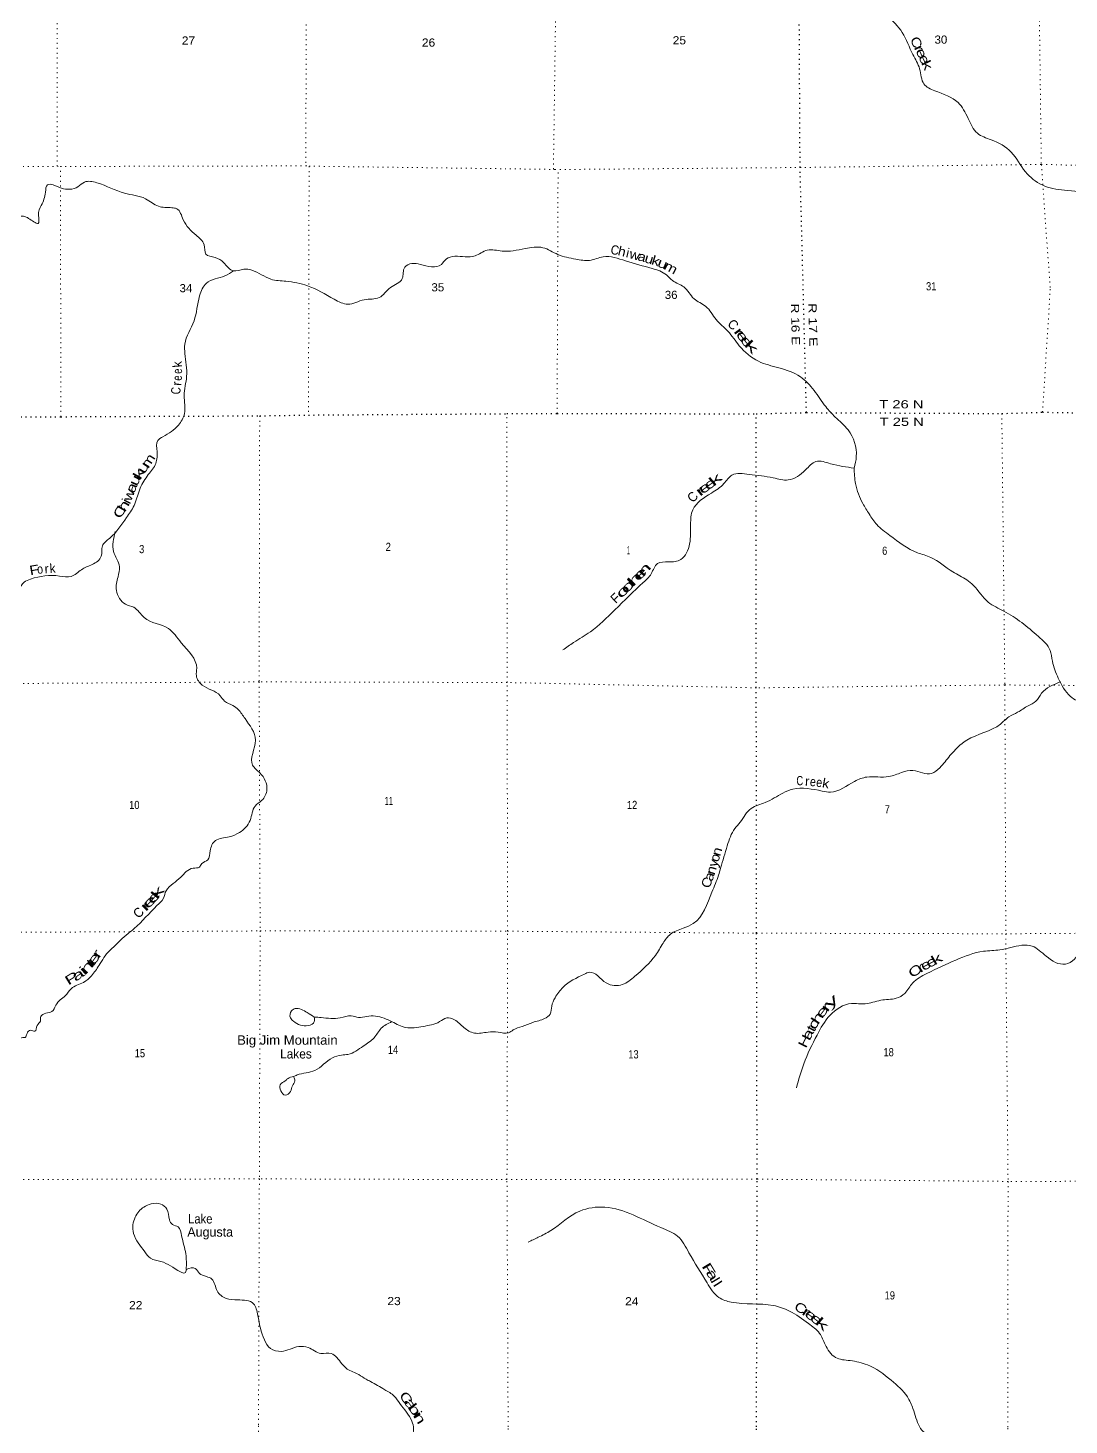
# Model space of a CAD drawing. Header units: feet. Extents: x -3 to 248627, y 0 to 184934.
# Drawn here: x 38283 to 60598, y 52369 to 82328 of the extents above; entities that cross this region are included whole.
import ezdxf
from ezdxf.enums import TextEntityAlignment as Align

# ---------------------------------------------------------------- set-up
doc = ezdxf.new("R2010")
doc.units = ezdxf.units.FT
doc.header["$LTSCALE"] = 70
doc.linetypes.add('DOTTED', pattern=[1.5, 0.3, -1.2])
for name, color, linetype, lineweight in [('39', 7, 'Continuous', 13), ('6', 7, 'DOTTED', 25), ('7', 7, 'DOTTED', 13)]:
    doc.layers.add(name, color=color, linetype=linetype, lineweight=lineweight)
doc.layers.add('41', color=7, linetype='Continuous')

msp = doc.modelspace()

# ---------------------------------------------------------------- linework, layer by layer
at = {"layer": '39'}
for points in [[(61944.74, 77596.99), (61830.51, 77883.41), (61682.06, 77999.67), (61611.92, 78190.78), (61409.77, 78425.2), (61062.18, 78731.44), (60500.66, 78848.93), (60021.62, 78960.53), (59665.41, 79242.77), (59358.74, 79663.02), (58927.65, 79930.82), (58632.59, 80068.52), (58434.46, 80389.55), (58218.58, 80727.11), (57718.67, 80982.34), (57488.25, 81126.65), (57395, 81451.37), (57250.92, 81757.06), (57024.06, 82229.96), (56685.64, 82584.39), (56265.27, 82880.17), (55860.71, 83250.21), (55350.76, 83681.09), (55111.93, 83984.88), (54874.3, 84078.95), (54649.83, 84219.1), (54428.3, 84399.5)], [(35359.39, 78656.56), (35644.51, 78611.83), (36063.35, 78598.37), (36242.88, 78606.43), (36436.53, 78527.47), (36928.83, 78379.27), (37168.62, 78204.5), (37376.81, 77969.95), (37586.5, 77975.32), (37665.41, 78076.37), (37701.42, 78152.19), (37773.65, 78138.46), (37858.3, 78051.87), (37950.24, 78106.26), (38009.71, 78238), (38188.25, 78290.44), (38409.11, 78168.52), (38503.03, 78134.15), (38507.08, 78309.48), (38568.41, 78521.83), (38659.66, 78808.12), (38699.54, 78964.5), (38824.42, 78961.69), (39000.12, 78891.19), (39353.47, 78921.55), (39496.88, 79023.18), (39756.51, 79009.27), (40355.85, 78784.06), (40804.49, 78665.08), (41080.87, 78503.6), (41366.31, 78472.98), (41472.59, 78450.43), (41612.25, 78215.4), (41886.68, 77882.58), (42057.3, 77679.12), (42097.04, 77480.62), (42294.76, 77403.58), (42475.67, 77296.68), (42687.17, 77118.51), (42909.66, 77153.83), (43082.49, 77133.81), (43489.13, 76941.17), (43812.52, 76895.58), (44275.82, 76800.47), (44849.45, 76509.3), (45139.21, 76403.98), (45490.02, 76498.92), (45811.52, 76546.13), (46052.29, 76762.51), (46306.55, 76952.37), (46358.56, 77197.2), (46511.52, 77276.43), (46694.43, 77256.18), (47143.85, 77258.17), (47251.33, 77374.71), (47431.98, 77431.14), (47865.48, 77441.55), (48128.23, 77562.66), (48448.19, 77543.36), (48682.1, 77550.2), (48939.1, 77596.84), (49322.43, 77616.44), (49641.47, 77470.13), (50026.09, 77370.74), (50321.69, 77343.93), (50611.66, 77422.09), (51091.21, 77332.66), (51661.78, 77170.61), (51968.93, 77032.63), (52099.11, 76910.74), (52341.8, 76774.21), (52559.64, 76521.3), (52811.75, 76356.33), (53033.01, 76077.13), (53286.2, 75825.11), (53529.82, 75513.47), (53943.27, 75179.53), (54375.33, 75040.76), (54838.41, 74848.87), (55131.86, 74553.92), (55383.81, 74207.49), (55586.23, 73985.17), (55861.96, 73708.77), (56038.25, 73140.22), (55992.2, 72891.23)], [(42691.54, 77116.93), (42503.35, 77011.75), (42106.78, 76855.33), (41961.48, 76584.38), (41842.21, 76044.66), (41645.32, 75547.02), (41648.77, 75347.32), (41683.78, 74856.56), (41631.94, 74444.37), (41637.1, 74057.11), (41506.45, 73810.02), (41176.27, 73561.38), (41063.63, 73483.26), (41049.94, 73239.59), (41009.14, 72956.2), (40840.46, 72720.05), (40672.21, 72415.33), (40557.78, 72085.21), (40396.74, 71830.74), (40035.86, 71387.19), (39878.87, 71221.35), (39853.61, 71000.12), (39658.04, 70821.03), (39429.8, 70711.24), (39210.81, 70564.94), (38957.12, 70574.68), (38341.01, 70509.91), (38202.42, 70442.45), (38065.91, 70290.27), (37908.08, 70174.85), (37771.2, 69919.84), (37561.28, 69817.7), (36787.36, 69464.1), (36539.21, 69451.54), (36242.67, 69438.05), (36142.98, 69222.53), (35960.04, 69154.05), (35844.78, 69049.78), (35632.01, 68911.41), (35527.71, 68845.2), (35412.92, 68761.08), (35267.54, 68661.52), (35159.33, 68426.02), (34893.45, 68256.58), (34577.68, 68108.43), (34406.51, 67938.87), (34307.37, 67834.24), (34305.85, 67594.32), (34236.73, 67480.95), (34112.97, 67270), (33833.33, 67028.28), (33818.97, 66843.1), (33675.94, 66757.6), (33563.38, 66770.21), (33319, 66572.06), (32933.2, 66183.52), (32752.75, 65699.62)], [(55992.27, 72890.46), (55488.52, 72983.22), (55173.24, 73030.64), (54949.42, 72850.17), (54579.71, 72634.68), (54258.34, 72680.22), (53738.13, 72754.43), (53373.07, 72740.47), (53201.57, 72556.81), (52932.93, 72355.17), (52533.67, 71995.16), (52486.18, 71683.69), (52464.41, 71264.78), (52277.33, 70930.24), (52012.14, 70877.73), (51777.52, 70840.67), (51641.53, 70623.95), (51471.96, 70436.21), (50861.87, 69847.05), (50337.19, 69378.96), (49979.23, 69149.09), (49745.81, 68989)], [(61970.05, 68326.08), (61710.83, 68253.96), (61550.57, 68120.45), (61243.05, 67893.48), (60923.76, 67854.28), (60628.75, 67994), (60367.7, 68382.99), (60241.19, 68750.79), (60192.07, 68979.75), (59941.06, 69279.78), (59199.94, 69822.73), (58865.86, 70015.76), (58549.69, 70373.72), (58407.33, 70491.85), (58107.02, 70663.95), (57632.59, 70975.07), (57348.73, 71074.21), (56756.77, 71444.42), (56476.03, 71678.59), (56314.03, 71906.05), (56178.12, 72128.89), (56020.72, 72555.87), (55992.2, 72891.23)], [(40153.99, 71528.73), (40119.88, 71098.98), (40243.3, 70771.57), (40214.24, 70560.5), (40179.2, 70264.89), (40373.95, 69972.17), (40549.75, 69905.7), (40774.37, 69684.9), (41292.87, 69449.41), (41569.92, 69142.74), (41899.88, 68596.95), (41892.18, 68437.83), (42020.5, 68235.32), (42404.19, 68008.92), (42496.25, 67893.93), (42677.39, 67797.1), (42790.28, 67711.89), (42936.91, 67517.04), (43157.97, 67054.35), (43099.21, 66517.31), (43256.62, 66352.45), (43405.61, 65998.26), (43291.27, 65758.87), (43151.56, 65643.04), (43045.7, 65334.91), (42813.98, 65073.96), (42596.19, 64980.06), (42300.18, 64902.04), (42188.36, 64684.77), (42137.52, 64490.33), (42012.7, 64408.45), (41956.6, 64335.11), (41823.02, 64309.88), (41556.58, 64116.26), (41394.2, 63978.77), (41243.54, 63824.88), (41185.44, 63664.88), (41048.78, 63506.65), (40559.9, 63017.59), (40428.44, 62909.65), (40261.8, 62762.17), (40144.16, 62641.82), (40035.09, 62543.46), (39806.13, 62228.01), (39643.77, 62003.82), (39475.27, 61862.43), (39206.1, 61725.33), (39081.67, 61572.87), (38974.89, 61486.55), (38881.56, 61371.7), (38793.75, 61234.55), (38667.99, 61199.07), (38557.56, 61128.97), (38549.28, 61032.37), (38482.55, 60935.07), (38431.37, 60813.22), (38339.14, 60833.44), (38263.08, 60768.62), (38220.71, 60678.83), (38172.37, 60679.92), (38068.39, 60627.82), (37968.45, 60575.63), (37952.48, 60495.33), (37963.27, 60438.63), (37874.8, 60359.97), (37682.26, 60225.17), (37594.58, 60180.77), (37609.11, 60111.88), (37569.22, 60042.21), (37620.99, 59928.13), (37616.23, 59809.27), (37571.98, 59725.58), (37528.29, 59666.07), (37400.25, 59531.84), (37431.17, 59474.69), (37464.29, 59425.55), (37377.65, 59338.78), (37278.12, 59304.72), (37150.04, 59168.48), (36932.45, 58995.93), (36807.53, 58996.73), (36675.96, 58971.46), (36624.31, 58829.46), (36638.76, 58669.84), (36613.86, 58551.44), (36695.18, 58495.17), (36764.4, 58263.75), (36668.52, 58213.48), (36593.49, 58192.99), (36543.89, 58139.66), (36495.43, 58048)], [(60414.27, 68305.32), (60009.62, 68060.36), (59888.8, 67889.67), (59723.37, 67794.59), (59496.41, 67652.51), (59310.8, 67555.87), (59127.87, 67400.69), (58404.49, 67054.03), (58046.21, 66723.34), (57826.62, 66464.14), (57650.52, 66343.09), (57252.9, 66402.44), (57008.12, 66361.58), (56736.05, 66272.93), (56264.33, 66265.4), (56002.18, 66170.48), (55483.05, 65942.22), (55308.24, 65964.3), (54676.38, 66002.71), (54464.91, 65920.77), (54085.45, 65719.61), (53784.29, 65593.3), (53547.7, 65296.17), (53433.71, 65159.61), (53272.08, 64792.24), (53129.99, 64311.51), (53084.11, 64157.28), (52944.86, 63799.49), (52544.34, 63122.94), (52330.44, 63022.9), (52053.45, 62896.06), (51897.92, 62705.99), (51732.62, 62441.53), (51290.99, 61991.74), (51022.91, 61814.28), (50677.13, 61850.29), (50317.66, 62078.17), (50211.99, 62040.22), (49752.03, 61756.18), (49581.61, 61532.16), (49508.94, 61352.33), (49474.77, 61181.71), (49357.69, 61085.54), (49101.86, 61002.58), (48876.25, 60918.93), (48685.02, 60840.57), (48582.87, 60780.36), (48363.57, 60795.38), (48143.89, 60794.27), (47853.26, 60774.6), (47628.27, 60892.58), (47424.55, 61058.47), (47258.22, 61098.51), (47107.26, 61019.23), (46752.28, 60918.34), (46380.95, 60894.43), (46091.56, 61015.88), (45731.63, 61136.89), (45544.13, 61133.05), (45370.31, 61110.75), (45211.85, 61142.54), (44977.15, 61101.45), (44568.19, 61106.62), (44419.34, 61118.03)], [(54754.19, 59601.04), (54911.17, 60115.71), (55197.46, 60732.32), (55471.17, 61153.63), (55936.48, 61407.3), (56226.51, 61400.78), (56562.81, 61477.89), (56892.27, 61520.89), (57076.05, 61625.64), (57244.36, 61845.67), (57551.41, 62052.49), (58174.7, 62340.92), (58765.46, 62529.26), (59114.78, 62559.71), (59584.52, 62656), (59805.74, 62636.91), (60107.09, 62422.44), (60520.32, 62253.85), (60712.16, 62358.42), (60918.46, 62565.49), (61053.68, 62574.55), (61344.05, 62495.43), (61506.16, 62534.12), (61689.02, 62511.86), (61866.71, 62614.73), (61985.55, 62697.91)], [(44419.34, 61118.03), (44270.42, 61214.14), (44012.42, 61298.58), (43930.65, 61248), (43909.12, 61101.29), (43975.92, 61027.19), (44292.2, 60935.39), (44421.09, 61019.19), (44425.95, 61055.38), (44419.34, 61118.03)], [(46082.43, 61019.29), (45856.63, 60878), (45700.69, 60669.8), (45470.96, 60495.51), (45142.41, 60317.4), (45007.05, 60302.3), (44808.18, 60242.25), (44433.22, 59974.45), (44052.11, 59876.16), (43974.73, 59841.6)], [(43974.73, 59841.6), (43856.94, 59801.91), (43799.38, 59752.8), (43688.52, 59664.55), (43703.72, 59537.18), (43798.3, 59444.32), (43908.88, 59520.47), (43950.03, 59644.56), (44000.79, 59748.26), (43975.96, 59842.15)], [(41676.68, 55707.36), (41666.24, 56040.29), (41576.49, 56429.45), (41502.22, 56616.63), (41382.54, 56669.73), (41316.39, 56772.04), (41259.21, 57001.17), (41128.7, 57108.96), (40925.19, 57109.51), (40766.5, 57044.52), (40580.07, 56824.9), (40534.05, 56664.63), (40547.89, 56478.81), (40790.62, 56082.18), (40910.41, 55946.4), (41134.5, 55876.83), (41554.54, 55653.65), (41644.7, 55631.45), (41680.44, 55707.74)], [(62017.33, 51093.85), (61644.82, 51090.18), (61510.12, 51016.59), (61101.44, 50771.73), (60575.08, 50579.92), (60256.15, 50643.55), (59811.71, 50857.21), (59608.29, 51123.91), (59302.93, 51251.77), (58902.06, 51432.18), (58693.66, 51483.24), (58445.38, 51726.76), (57958.74, 51945.4), (57775.25, 52114.87), (57515.23, 52199.36), (57317.1, 52520.39), (57251.26, 52723.5), (57132.12, 52974.2), (56787.66, 53328.76), (56275.43, 53660.89), (55904.68, 53749.89), (55589.91, 53819.48), (55370.62, 54096.62), (55251.19, 54335.22), (55010.22, 54546.31), (54607.32, 54813.48), (54257.42, 54932.25), (53358.33, 55004.91), (53092.64, 55105.66), (52837.93, 55419.89), (52451.79, 56063.73), (52208.09, 56418.05), (51849.65, 56603.55), (50646.62, 57039.95), (50110.69, 56957.24), (49490.46, 56539.7), (49221.11, 56394.53), (49005.15, 56292.52)], [(41676.68, 55707.36), (41870.6, 55727.19), (41958.86, 55622.37), (42108.42, 55554.48), (42223.98, 55497.44), (42339.05, 55244.82), (42530.84, 55085.24), (42779.98, 55053.42), (43116.62, 54971.24), (43209.59, 54721.14), (43350.6, 54195.73), (43483.37, 54011.27), (43709.66, 53949.72), (44090.87, 54052.04), (44287.88, 54031.47), (44563.07, 53906.32), (44782.7, 53905.41), (44901.59, 53818.04), (45127.58, 53568.98), (45372.7, 53450.55), (45531.6, 53350.19), (45625.24, 53303.72), (45929.48, 53127.5), (46133.86, 52989.82), (46253.09, 52829.86), (46512.35, 52451), (46548.91, 52288.87), (46470.31, 51939.79), (46549.83, 51718.22), (46630.68, 51641.79), (46664.01, 51514.01), (46816.28, 51476.31), (47038.68, 51420.89), (47299.24, 51185.16), (47241.23, 51029.19), (47258.53, 50905.81), (47380.05, 50757.89), (47481.35, 50519.7), (47544.8, 50300.51), (47706.31, 50226.3), (48368.93, 50298.09), (48866.85, 50218.33), (49144.8, 50125.37), (49392.16, 50103.67), (49983.11, 49602.42), (50039.11, 49409.6), (50140.79, 49100.83), (50357.97, 48906.4), (50863.71, 48729.68), (51257.48, 48503.05), (51394.92, 48346.71), (51393.43, 48282.23), (51334.1, 48243.23), (51316.03, 48158.95), (51473.68, 48179.6), (51506.34, 48110.31), (51500.82, 48045.91), (51587.94, 48066.13), (51704.9, 48069.55), (51868.97, 48106.18), (52087.02, 48036.75), (52366.52, 47923.59), (52649.8, 47624.85), (52748.32, 47527.86), (52860.14, 47396.3), (53257, 47129.27), (53417.77, 47022.82), (53792.1, 46740.17), (54361.54, 46267.63), (54696.65, 46118.94), (54948.98, 46050.76), (55122.86, 45988.37), (55203.27, 45937.59)]]:
    msp.add_spline(points, degree=3, dxfattribs=at)
at = {"layer": '6'}
for points in [[(54969.77, 74079.69), (54833.24, 79335.38), (54804.44, 84630.99), (54804.61, 84725.75), (54798.25, 89946.25), (54789.9, 90079.24), (54772.01, 91820.6)], [(30977.27, 73937.21), (32567.89, 73922.46), (33650.76, 73954.55), (37917.56, 73987.57), (38989.71, 73991.68), (43250.15, 74010.73), (44296.39, 74027.51), (48547, 74056.87), (49625.14, 74058.82), (53889.1, 74055.62), (54969.77, 74079.69), (59156.77, 74060.07), (60029.99, 74088.82), (61954.32, 74056.11)], [(53938.59, 45932.97), (53917.83, 46949.06), (53899.51, 47028.11), (53901.56, 52263.66), (53899.04, 52329.13), (53912.95, 57641.92), (53899.8, 62917.01), (53894.37, 68177.81), (53889.1, 74055.62)]]:
    msp.add_lwpolyline(points, dxfattribs=at)
at = {"layer": '7'}
for p, q in [((38989.71, 73991.68), (38978.65, 79357.46)), ((44308.85, 79364.54), (44296.39, 74027.51)), ((49625.14, 74058.82), (49645.29, 79292.84))]:
    msp.add_line(p, q, dxfattribs=at)
for points in [[(38908.2, 79361.06), (38906.28, 84686.3), (38917.67, 89976.97), (38946.01, 91787.64)], [(44294, 91797.53), (44246.04, 89992.16), (44254.98, 84709.1), (44238.45, 79370.15)], [(59951.02, 91833.81), (59915.33, 89974.25), (59934.44, 84695), (60003.62, 79402.51), (60195.75, 76728.53), (60029.99, 74088.82)], [(49546.65, 79297.07), (49619.85, 84646.84), (49569, 87861.85)], [(34817.17, 79318.92), (38908.2, 79361.06), (38978.65, 79357.46), (44238.45, 79370.15), (44308.85, 79364.54), (49578.76, 79294.33), (49683.49, 79291.98), (54833.24, 79335.38), (60003.62, 79402.51), (61939.74, 79351.18)], [(43250.15, 74010.73), (43239.24, 68304.68), (43258.97, 62964.92), (43242.95, 57648.14), (43225.33, 52349.55), (43265.75, 47033.52), (43288.61, 45910)], [(48636.68, 45920.92), (48583.45, 47022.73), (48575.07, 52329.97), (48550.43, 57631.54), (48564.67, 62958.44), (48552.87, 68291.97), (48547, 74056.87)], [(59156.77, 74060.07), (59221.8, 68239.4), (59241.62, 62903.67), (59290.24, 57593.5), (59284.84, 52300.68), (59284.75, 46975.48), (59269.25, 45946.35)], [(61970.36, 68223.07), (59221.8, 68239.4), (53894.37, 68177.81), (48552.87, 68291.97), (43239.24, 68304.68), (37896.31, 68269.66), (32552.43, 68281.03), (30985.15, 68202.58)], [(30992.42, 62915.63), (32585.83, 62922.82), (37922.16, 62933.79), (43258.97, 62964.92), (48564.67, 62958.44), (53899.8, 62917.01), (59241.62, 62903.67), (61984.94, 62921.41)], [(61999.59, 57597.73), (59290.24, 57593.5), (53912.95, 57641.92), (48550.43, 57631.54), (43242.95, 57648.14), (37934.76, 57634.52), (32590.09, 57611.63), (30999.75, 57592.3)]]:
    msp.add_lwpolyline(points, dxfattribs=at)

# ---------------------------------------------------------------- texts
at = {"layer": '41'}
for s, rotation, width, p in [('C', 295.868, 1.25, (57234.94, 81976.46)), ('r', 295.388, 1.5, (57297.06, 81848.86)), ('e', 295.293, 1.35, (57347.71, 81745.59)), ('e', 295.293, 1.35, (57408.64, 81612.75)), ('k', 295.179, 1.5, (57466.16, 81488.03)), ('C', 349.773, 0.9, (50846.46, 77468)), ('h', 346.749, 1.1, (50993.14, 77438.72)), ('w', 344.982, 1.15, (51264.72, 77367.49)), ('a', 344.982, 1.15, (51420.26, 77327.21)), ('u', 343.306, 1.25, (51570.92, 77281.39)), ('k', 343.306, 1.25, (51711.2, 77239.31)), ('u', 337.776, 1.4, (51851.27, 77183.03)), ('m', 331.57, 1.25, (52017.68, 77100.71)), ('r', 306.377, 1.9, (53447.54, 75751.05)), ('e', 306.377, 1.7, (53522.52, 75654.3)), ('e', 308.361, 1.75, (53610.33, 75541.01)), ('k', 313.003, 2.2, (53715.81, 75426.16)), ('e', 91.605, 0.75, (41586.29, 74969.94)), ('C', 87.102, 0.8, (41552.28, 74544.2)), ('e', 88.506, 0.75, (41582.38, 74817.91)), ('m', 56.879, 1.35, (40942.48, 72991.22)), ('k', 60.842, 1.65, (40746.44, 72722.41)), ('u', 58.6, 1.65, (40837.77, 72851.03)), ('a', 68.677, 1.35, (40597.46, 72433.07)), ('u', 64.347, 1.5, (40664.43, 72585.87)), ('e', 36.006, 1.7, (52841.7, 72391.95)), ('e', 36.914, 1.7, (52957.37, 72476.34)), ('k', 39.87, 2.05, (53079.58, 72570.64)), ('i', 63.679, 1.2, (40480.26, 72135.63)), ('w', 68.882, 1.3, (40538.08, 72278.82)), ('r', 39.006, 2, (52754.08, 72325.82)), ('C', 55.063, 1.45, (40330.43, 71900.54)), ('h', 60.284, 1.55, (40417.63, 72030.31)), ('F', 9.923, 1.3, (38436.89, 70610.33)), ('o', 6.541, 0.85, (38551.89, 70626.53)), ('k', 3.75, 0.95, (38817.08, 70642.75)), ('e', 44.914, 2.05, (51467.91, 70552.85)), ('n', 48.757, 2, (51562.65, 70649.84)), ('o', 44.358, 2, (51200.14, 70281.48)), ('l', 44.358, 1.8, (51282.18, 70364.07)), ('h', 45.91, 2.1, (51358.96, 70446.19)), ('o', 44.358, 2, (51098.95, 70182.37)), ('C', 0.232, 0.75, (54826.98, 66088.07)), ('e', 353.856, 0.85, (55099.36, 66068.34)), ('e', 353.856, 0.85, (55233.09, 66051.97)), ('k', 350.136, 1.1, (55367.66, 66032.61)), ('n', 73.537, 1.2, (53143.79, 64639.88)), ('y', 73.531, 1.15, (53068.35, 64391.29)), ('o', 73.531, 1.1, (53103.85, 64509.15)), ('a', 71.608, 1.25, (52978.41, 64101.86)), ('n', 73.411, 1.2, (53022.94, 64240.47)), ('e', 47.628, 1.95, (41048.14, 63626.45)), ('k', 50.742, 2.05, (41136.38, 63726.65)), ('C', 67.117, 1.15, (52925.05, 63962.54)), ('r', 46.175, 2.2, (40871.27, 63434.56)), ('e', 46.175, 2, (40957.37, 63526.72)), ('t', 54.098, 1.6, (39707.91, 62228.76)), ('e', 54.098, 1.7, (39770.7, 62315.51)), ('r', 58.085, 1.7, (39844.76, 62425.88)), ('e', 27.918, 1.4, (57568.44, 62151.6)), ('e', 28.918, 1.45, (57689.7, 62214.81)), ('k', 30.266, 1.7, (57810.63, 62278.76)), ('P', 31.592, 1.65, (39272.52, 61866.65)), ('a', 34.945, 1.75, (39408.68, 61943.35)), ('i', 42.308, 1.8, (39532.67, 62038.87)), ('n', 48.077, 2, (39615.23, 62124.89)), ('C', 36.881, 1.5, (57356.14, 62029.55)), ('r', 32.75, 1.75, (57470.78, 62099.15)), ('r', 52.561, 1.95, (55466.57, 61276.28)), ('y', 44.671, 2.2, (55567.28, 61382.43)), ('h', 56.459, 1.7, (55286.82, 61044.15)), ('e', 52.548, 1.75, (55375.78, 61168.89)), ('a', 62.464, 1.5, (55087.57, 60702.51)), ('t', 62.253, 1.35, (55157.03, 60827.3)), ('c', 62.253, 1.6, (55208, 60924.17)), ('H', 63.699, 1.4, (55017.04, 60558.77)), ('F', 300.989, 1.8, (52790.14, 55654.83)), ('a', 300.989, 1.6, (52865.72, 55540.06)), ('l', 300.989, 1.25, (52930.7, 55423.01)), ('l', 302.827, 1.35, (52982.69, 55343.08)), ('C', 330.169, 1.3, (54795.55, 54793.73)), ('r', 327.108, 1.75, (54916.63, 54713.88)), ('e', 324.242, 1.65, (55008.97, 54644.82)), ('e', 322.569, 1.75, (55124.83, 54559.32)), ('k', 318.792, 2.1, (55238.46, 54465.84)), ('C', 304.547, 1.45, (46307.94, 52891.26)), ('a', 306.233, 1.8, (46401.35, 52762.89)), ('b', 306.233, 1.75, (46487.91, 52644.76)), ('i', 304.377, 1.45, (46555.17, 52544.86)), ('n', 301.002, 1.6, (46596.14, 52463.98))]:
    msp.add_text(s, height=200, rotation=rotation, dxfattribs=dict(at, width=width)).set_placement(p, align=Align.CENTER)
for s, rotation, p in [('i', 346.749, (51117.79, 77406.27)), ('C', 315, (53327.7, 75896.75)), ('k', 94.605, (41583.67, 75121.96)), ('r', 86.949, (41570.19, 74696.28)), ('C', 45.71, (52599.92, 72203.23)), ('r', 3.75, (38689.18, 70631.58)), ('F', 43.643, (50942.17, 70029.24)), ('r', 356.471, (54980.07, 66078.69)), ('C', 44.947, (40721.72, 63287.06))]:
    msp.add_text(s, height=200, rotation=rotation, dxfattribs=at).set_placement(p, align=Align.CENTER)
for s, width, p in [('Big Jim Mountain', 1.05, (42767.1, 60524.72)), ('Lakes', 0.95, (43688.11, 60229.33)), ('Lake', 0.9, (41716.07, 56691.36))]:
    msp.add_text(s, height=200, dxfattribs=dict(at, width=width)).set_placement(p)
msp.add_text('Augusta', height=200, dxfattribs=at).set_placement((41698.44, 56409.21))
at = {"layer": '6'}
for s, rotation, width, p in [('R 16 E', 271.488, 1.25, (54634.46, 76415.6)), ('R 17 E', 271.488, 1.3, (55008.88, 76424.87)), ('T 26 N', 359.732, 1.35, (56530.12, 74172.67)), ('T 25 N', 359.732, 1.35, (56537.09, 73797.34))]:
    msp.add_text(s, height=175, rotation=rotation, dxfattribs=dict(at, width=width)).set_placement(p)
at = {"layer": '7'}
for s, width, p in [('27', 1.1, (41580.11, 81970.82)), ('26', 1.1, (46726.08, 81927.34)), ('25', 1.1, (52102.36, 81975.75)), ('30', 1.05, (57715.05, 81990.4)), ('34', 1.05, (41532, 76660.59)), ('35', 1.05, (46931.06, 76679.01)), ('31', 0.85, (57532.31, 76701.1)), ('36', 1.05, (51932.89, 76517.38)), ('3', 0.85, (40665.61, 71065.15)), ('2', 0.85, (45950.63, 71113.89)), ('1', 0.4, (51122.12, 71043.36)), ('6', 0.85, (56591.4, 71030.47)), ('10', 0.85, (40452.37, 65579.24)), ('11', 0.65, (45930.64, 65664.32)), ('12', 0.85, (51121.63, 65579.52)), ('7', 0.85, (56647.13, 65485.6)), ('15', 0.85, (40572.06, 60254.75)), ('14', 0.85, (45996.18, 60327.28)), ('13', 0.85, (51150.59, 60231.07)), ('18', 0.85, (56620.68, 60277.83)), ('19', 0.85, (56645.63, 55062.2)), ('22', 1.1, (40450.48, 54852.49)), ('23', 1.1, (45986.69, 54940.45)), ('24', 1.1, (51082.54, 54935.87))]:
    msp.add_text(s, height=175, dxfattribs=dict(at, width=width)).set_placement(p)

doc.saveas('drawing.dxf')
